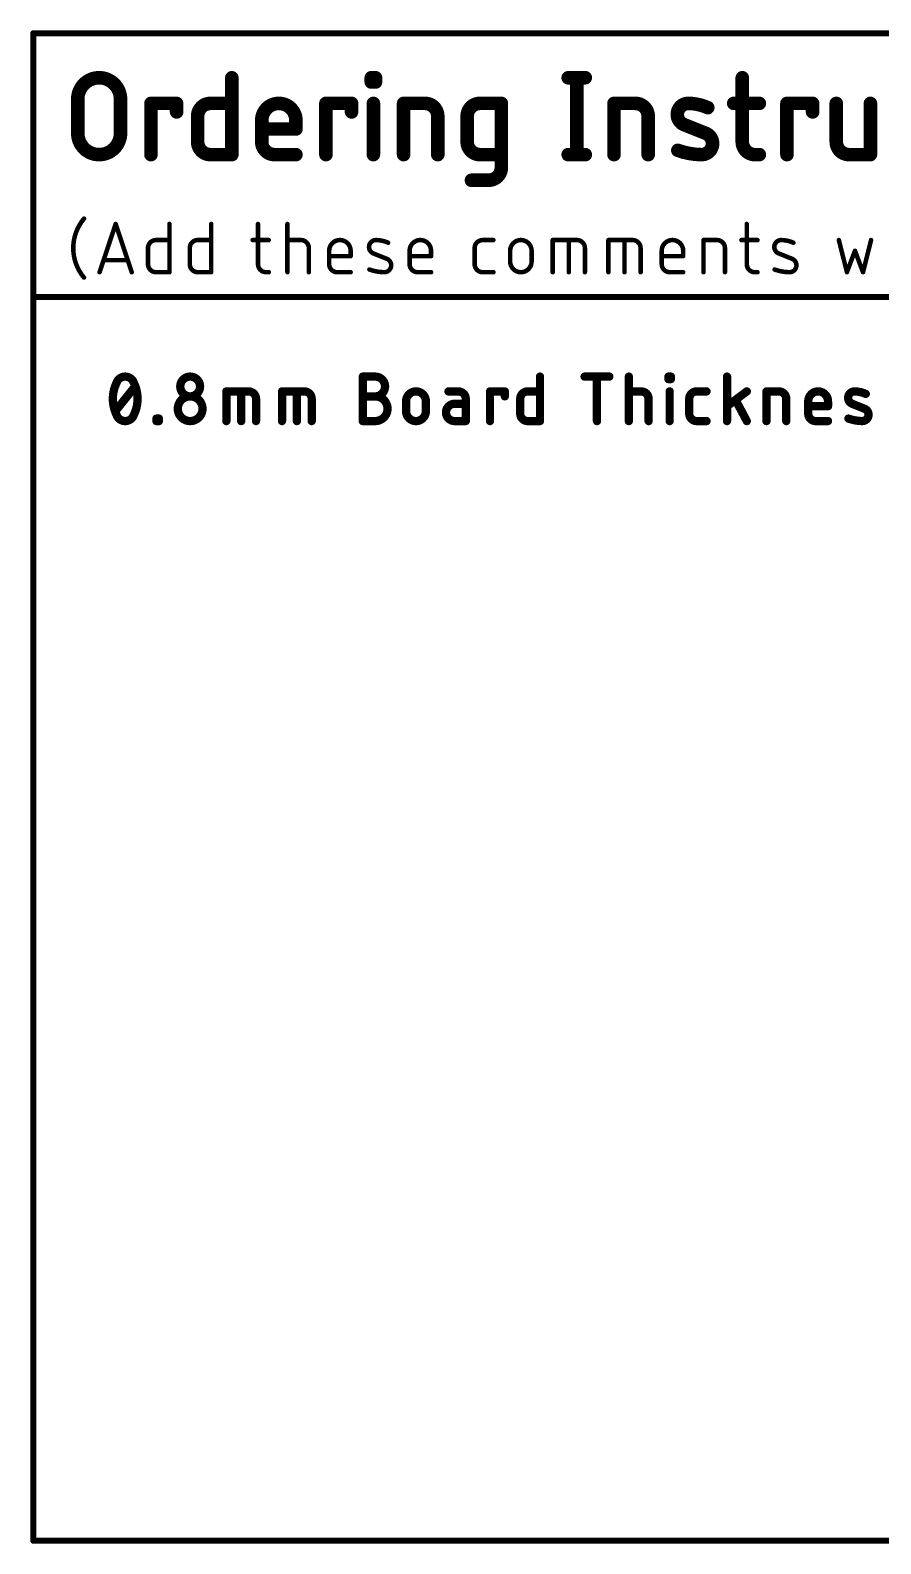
# Model space of a CAD drawing. Extents: x -28 to 74, y -69 to 26.
# Drawn here: x -28 to 0.6, y -69.2 to -18.2 of the extents above; entities that cross this region are included whole.
import ezdxf

# ---------------------------------------------------------------- set-up
doc = ezdxf.new("R2010")
doc.units = 0
doc.layers.add('23', color=53, linetype='CONTINUOUS')
doc.layers.add('51', color=53, linetype='CONTINUOUS')

msp = doc.modelspace()

# ---------------------------------------------------------------- linework, layer by layer
at = {"layer": '23'}
msp.add_point((-27.94, -18.288), dxfattribs=at)
at = {"layer": '51'}
for points, const_width in [([(-27.94, -18.288), (73.66, -18.288)], 0.2032), ([(-27.94, -27.178), (-27.94, -18.288)], 0.2032), ([(-21.252, -19.7866), (-21.252, -22.3774)], 0.4572), ([(-16.555, -19.9305), (-16.555, -19.7866)], 0.4572), ([(-16.555, -19.7866), (-16.4111, -19.7866)], 0.4572), ([(-16.4111, -19.9305), (-16.555, -19.9305)], 0.4572), ([(-16.4111, -19.7866), (-16.4111, -19.9305)], 0.4572), ([(-9.9215, -19.7866), (-9.3458, -19.7866)], 0.4572), ([(-9.6336, -19.7866), (-9.6336, -22.3774)], 0.4572), ([(-4.0577, -19.7866), (-4.0577, -21.9456)], 0.4572), ([(-26.4414, -21.6577), (-26.4414, -20.5063)], 0.4572), ([(-25.0021, -20.5063), (-25.0021, -21.6577)], 0.4572), ([(-23.9764, -22.3774), (-23.9764, -20.6502)], 0.4572), ([(-23.9764, -20.6502), (-23.1128, -20.6502)], 0.4572), ([(-23.1128, -20.6502), (-23.1128, -20.9381)], 0.4572), ([(-22.4035, -21.9456), (-22.4035, -21.082)], 0.4572), ([(-21.9717, -20.6502), (-21.252, -20.6502)], 0.4572), ([(-18.0828, -22.3774), (-18.0828, -20.6502)], 0.4572), ([(-18.0828, -20.6502), (-17.2192, -20.6502)], 0.4572), ([(-17.2192, -20.6502), (-17.2192, -20.9381)], 0.4572), ([(-16.483, -22.3774), (-16.483, -20.6502)], 0.4572), ([(-15.4659, -22.3774), (-15.4659, -20.6502)], 0.4572), ([(-15.4659, -20.6502), (-14.7462, -20.6502)], 0.4572), ([(-14.3144, -21.082), (-14.3144, -22.3774)], 0.4572), ([(-13.324, -21.9456), (-13.324, -21.082)], 0.4572), ([(-12.8922, -20.6502), (-12.1726, -20.6502)], 0.4572), ([(-12.1726, -20.6502), (-12.1726, -22.8092)], 0.4572), ([(-8.3776, -22.3774), (-8.3776, -20.6502)], 0.4572), ([(-8.3776, -20.6502), (-7.6579, -20.6502)], 0.4572), ([(-7.2261, -21.082), (-7.2261, -22.3774)], 0.4572), ([(-4.3456, -20.6502), (-3.482, -20.6502)], 0.4572), ([(-2.5522, -22.3774), (-2.5522, -20.6502)], 0.4572), ([(-2.5522, -20.6502), (-1.6886, -20.6502)], 0.4572), ([(-1.6886, -20.6502), (-1.6886, -20.9381)], 0.4572), ([(-0.891, -20.6502), (-0.891, -21.9456)], 0.4572), ([(0.2605, -22.3774), (0.2605, -20.6502)], 0.4572), ([(-20.2445, -21.9456), (-20.2445, -21.2259)], 0.4572), ([(-19.0931, -21.5138), (-20.2445, -21.5138)], 0.4572), ([(-19.0931, -21.2259), (-19.0931, -21.5138)], 0.4572), ([(-5.2916, -21.6577), (-6.0113, -21.3699)], 0.4572), ([(-21.252, -22.3774), (-21.9717, -22.3774)], 0.4572), ([(-19.0931, -22.3774), (-19.8127, -22.3774)], 0.4572), ([(-12.1726, -22.3774), (-12.8922, -22.3774)], 0.4572), ([(-9.9215, -22.3774), (-9.3458, -22.3774)], 0.4572), ([(-3.6259, -22.3774), (-3.482, -22.3774)], 0.4572), ([(-0.4592, -22.3774), (0.2605, -22.3774)], 0.4572), ([(-12.6044, -23.241), (-13.1801, -23.241)], 0.4572), ([(-25.7082, -26.3398), (-25.1663, -24.7142)], 0.1524), ([(-25.1663, -24.7142), (-24.6245, -26.3398)], 0.1524), ([(-23.3535, -24.7142), (-23.3535, -26.3398)], 0.1524), ([(-21.9467, -24.7142), (-21.9467, -26.3398)], 0.1524), ([(-20.3705, -24.7142), (-20.3705, -26.0689)], 0.1524), ([(-19.3793, -26.3398), (-19.3793, -24.7142)], 0.1524), ([(-3.9056, -24.7142), (-3.9056, -26.0689)], 0.1524), ([(-24.076, -26.0689), (-24.076, -25.527)], 0.1524), ([(-23.8051, -25.2561), (-23.3535, -25.2561)], 0.1524), ([(-22.6692, -26.0689), (-22.6692, -25.527)], 0.1524), ([(-22.3983, -25.2561), (-21.9467, -25.2561)], 0.1524), ([(-20.5511, -25.2561), (-20.0093, -25.2561)], 0.1524), ([(-19.3793, -25.2561), (-18.9278, -25.2561)], 0.1524), ([(-18.6568, -25.527), (-18.6568, -26.3398)], 0.1524), ([(-13.073, -26.0689), (-13.073, -25.527)], 0.1524), ([(-12.802, -25.2561), (-12.4408, -25.2561)], 0.1524), ([(-10.4417, -26.3398), (-10.4417, -25.2561)], 0.1524), ([(-10.4417, -25.2561), (-9.6289, -25.2561)], 0.1524), ([(-9.8999, -26.3398), (-9.8999, -25.2561)], 0.1524), ([(-9.358, -25.527), (-9.358, -26.3398)], 0.1524), ([(-8.566, -26.3398), (-8.566, -25.2561)], 0.1524), ([(-8.566, -25.2561), (-7.7532, -25.2561)], 0.1524), ([(-8.0241, -26.3398), (-8.0241, -25.2561)], 0.1524), ([(-7.4822, -25.527), (-7.4822, -26.3398)], 0.1524), ([(-5.3633, -26.3398), (-5.3633, -25.2561)], 0.1524), ([(-5.3633, -25.2561), (-4.9118, -25.2561)], 0.1524), ([(-4.6408, -25.527), (-4.6408, -26.3398)], 0.1524), ([(-4.0862, -25.2561), (-3.5444, -25.2561)], 0.1524), ([(-0.8025, -25.2561), (-0.5315, -26.3398)], 0.1524), ([(0.0103, -26.3398), (0.2813, -25.2561)], 0.1524), ([(-24.7599, -25.9334), (-25.5727, -25.9334)], 0.1524), ([(-17.9725, -26.0689), (-17.9725, -25.6173)], 0.1524), ([(-17.25, -25.7979), (-17.9725, -25.7979)], 0.1524), ([(-17.25, -25.6173), (-17.25, -25.7979)], 0.1524), ([(-16.0308, -25.8882), (-16.4823, -25.7076)], 0.1524), ([(-15.2631, -26.0689), (-15.2631, -25.6173)], 0.1524), ([(-14.5406, -25.7979), (-15.2631, -25.7979)], 0.1524), ([(-14.5406, -25.6173), (-14.5406, -25.7979)], 0.1524), ([(-11.8763, -25.9786), (-11.8763, -25.6173)], 0.1524), ([(-11.1538, -25.6173), (-11.1538, -25.9786)], 0.1524), ([(-6.7701, -26.0689), (-6.7701, -25.6173)], 0.1524), ([(-6.0476, -25.7979), (-6.7701, -25.7979)], 0.1524), ([(-6.0476, -25.6173), (-6.0476, -25.7979)], 0.1524), ([(-2.3795, -25.8882), (-2.8311, -25.7076)], 0.1524), ([(-0.5315, -26.3398), (-0.2606, -25.6173)], 0.1524), ([(-0.2606, -25.6173), (0.0103, -26.3398)], 0.1524), ([(-23.3535, -26.3398), (-23.8051, -26.3398)], 0.1524), ([(-21.9467, -26.3398), (-22.3983, -26.3398)], 0.1524), ([(-20.0996, -26.3398), (-20.0093, -26.3398)], 0.1524), ([(-17.25, -26.3398), (-17.7016, -26.3398)], 0.1524), ([(-14.5406, -26.3398), (-14.9922, -26.3398)], 0.1524), ([(-12.4408, -26.3398), (-12.802, -26.3398)], 0.1524), ([(-6.0476, -26.3398), (-6.4992, -26.3398)], 0.1524), ([(-3.6347, -26.3398), (-3.5444, -26.3398)], 0.1524), ([(-27.94, -69.088), (-27.94, -27.178)], 0.2032), ([(-27.94, -27.178), (73.66, -27.178)], 0.2032), ([(-25.177, -31.0233), (-24.511, -30.1907)], 0.2794), ([(-16.8397, -31.3563), (-16.8397, -29.8577)], 0.2794), ([(-16.8397, -29.8577), (-16.4235, -29.8577)], 0.2794), ([(-10.8708, -29.8577), (-10.8708, -31.3563)], 0.2794), ([(-9.3686, -29.8577), (-8.536, -29.8577)], 0.2794), ([(-8.9523, -31.3563), (-8.9523, -29.8577)], 0.2794), ([(-7.8785, -31.3563), (-7.8785, -29.8577)], 0.2794), ([(-6.545, -29.941), (-6.545, -29.8577)], 0.2794), ([(-6.545, -29.8577), (-6.4618, -29.8577)], 0.2794), ([(-6.4618, -29.941), (-6.545, -29.941)], 0.2794), ([(-6.4618, -29.8577), (-6.4618, -29.941)], 0.2794), ([(-4.5705, -31.3563), (-4.5705, -29.8577)], 0.2794), ([(-21.4358, -31.3563), (-21.4358, -30.3572)], 0.2794), ([(-21.4358, -30.3572), (-20.6865, -30.3572)], 0.2794), ([(-20.9362, -31.3563), (-20.9362, -30.3572)], 0.2794), ([(-20.4367, -30.607), (-20.4367, -31.3563)], 0.2794), ([(-19.56, -31.3563), (-19.56, -30.3572)], 0.2794), ([(-19.56, -30.3572), (-18.8107, -30.3572)], 0.2794), ([(-19.0605, -31.3563), (-19.0605, -30.3572)], 0.2794), ([(-18.5609, -30.607), (-18.5609, -31.3563)], 0.2794), ([(-16.8397, -30.5237), (-16.4235, -30.5237)], 0.2794), ([(-15.3815, -31.0233), (-15.3815, -30.6903)], 0.2794), ([(-14.7154, -30.6903), (-14.7154, -31.0233)], 0.2794), ([(-13.6215, -30.3572), (-13.9546, -30.3572)], 0.2794), ([(-13.3718, -31.3563), (-13.3718, -30.607)], 0.2794), ([(-12.5551, -31.3563), (-12.5551, -30.3572)], 0.2794), ([(-12.5551, -30.3572), (-12.0555, -30.3572)], 0.2794), ([(-12.0555, -30.3572), (-12.0555, -30.5237)], 0.2794), ([(-11.5368, -31.1065), (-11.5368, -30.607)], 0.2794), ([(-11.2871, -30.3572), (-10.8708, -30.3572)], 0.2794), ([(-7.8785, -30.3572), (-7.4622, -30.3572)], 0.2794), ([(-7.2125, -30.607), (-7.2125, -31.3563)], 0.2794), ([(-6.5034, -31.3563), (-6.5034, -30.3572)], 0.2794), ([(-5.8438, -31.1065), (-5.8438, -30.607)], 0.2794), ([(-5.594, -30.3572), (-5.261, -30.3572)], 0.2794), ([(-3.9044, -30.3572), (-4.5705, -30.8568)], 0.2794), ([(-3.9044, -31.3563), (-4.2791, -30.6486)], 0.2794), ([(-3.2412, -31.3563), (-3.2412, -30.3572)], 0.2794), ([(-3.2412, -30.3572), (-2.825, -30.3572)], 0.2794), ([(-2.5752, -30.607), (-2.5752, -31.3563)], 0.2794), ([(-1.8344, -31.1065), (-1.8344, -30.6903)], 0.2794), ([(-1.1684, -30.6903), (-1.1684, -30.8568)], 0.2794), ([(-13.3718, -30.7735), (-13.7464, -30.7735)], 0.2794), ([(-1.1684, -30.8568), (-1.8344, -30.8568)], 0.2794), ([(0.0614, -30.94), (-0.3548, -30.7735)], 0.2794), ([(-23.7915, -31.3563), (-23.7915, -31.273)], 0.2794), ([(-23.7915, -31.273), (-23.7082, -31.273)], 0.2794), ([(-23.7082, -31.3563), (-23.7915, -31.3563)], 0.2794), ([(-23.7082, -31.273), (-23.7082, -31.3563)], 0.2794), ([(-16.4235, -31.3563), (-16.8397, -31.3563)], 0.2794), ([(-13.7464, -31.3563), (-13.3718, -31.3563)], 0.2794), ([(-10.8708, -31.3563), (-11.2871, -31.3563)], 0.2794), ([(-5.261, -31.3563), (-5.594, -31.3563)], 0.2794), ([(-1.1684, -31.3563), (-1.5847, -31.3563)], 0.2794), ([(73.66, -69.088), (-27.94, -69.088)], 0.2032)]:
    msp.add_lwpolyline(points, dxfattribs=dict(at, const_width=const_width))
for points, const_width in [([(-27.94, -18.2372, 1), (-27.94, -18.3388)], 0.1016), ([(-27.8892, -18.288, 1), (-27.9908, -18.288)], 0.1016), ([(-25.0021, -20.5063, 1), (-26.4414, -20.5063)], 0.4572), ([(-21.1377, -19.7866, 1), (-21.3663, -19.7866)], 0.2286), ([(-16.4407, -19.7866, 1), (-16.6693, -19.7866)], 0.2286), ([(-16.555, -19.6723, 1), (-16.555, -19.9009)], 0.2286), ([(-16.555, -19.8162, 1), (-16.555, -20.0448)], 0.2286), ([(-16.6693, -19.9305, 1), (-16.4407, -19.9305)], 0.2286), ([(-16.2968, -19.7866, 1), (-16.5254, -19.7866)], 0.2286), ([(-16.5254, -19.9305, 1), (-16.2968, -19.9305)], 0.2286), ([(-16.4111, -19.9009, 1), (-16.4111, -19.6723)], 0.2286), ([(-16.4111, -20.0448, 1), (-16.4111, -19.8162)], 0.2286), ([(-9.9215, -19.6723, 1), (-9.9215, -19.9009)], 0.2286), ([(-9.5193, -19.7866, 1), (-9.7479, -19.7866)], 0.2286), ([(-9.3458, -19.9009, 1), (-9.3458, -19.6723)], 0.2286), ([(-3.9434, -19.7866, 1), (-4.172, -19.7866)], 0.2286), ([(-26.3271, -20.5063, 1), (-26.5557, -20.5063)], 0.2286), ([(-26.5557, -20.5063, 1), (-26.3271, -20.5063)], 0.2286), ([(-24.8878, -20.5063, 1), (-25.1164, -20.5063)], 0.2286), ([(-25.1164, -20.5063, 1), (-24.8878, -20.5063)], 0.2286), ([(-23.8621, -20.6502, 1), (-24.0907, -20.6502)], 0.2286), ([(-23.9764, -20.5359, 1), (-23.9764, -20.7645)], 0.2286), ([(-22.9985, -20.6502, 1), (-23.2271, -20.6502)], 0.2286), ([(-23.2271, -20.9381, 1), (-22.9985, -20.9381)], 0.2286), ([(-23.1128, -20.7645, 1), (-23.1128, -20.5359)], 0.2286), ([(-21.9717, -20.6502, 0.4142), (-22.4035, -21.082)], 0.4572), ([(-22.2892, -21.082, 1), (-22.5178, -21.082)], 0.2286), ([(-21.9717, -20.5359, 1), (-21.9717, -20.7645)], 0.2286), ([(-21.9717, -20.7645, 1), (-21.9717, -20.5359)], 0.2286), ([(-21.252, -20.7645, 1), (-21.252, -20.5359)], 0.2286), ([(-19.093, -21.2259, 1), (-20.2445, -21.2259)], 0.4572), ([(-17.9685, -20.6502, 1), (-18.1971, -20.6502)], 0.2286), ([(-18.0828, -20.5359, 1), (-18.0828, -20.7645)], 0.2286), ([(-17.1049, -20.6502, 1), (-17.3335, -20.6502)], 0.2286), ([(-17.3335, -20.9381, 1), (-17.1049, -20.9381)], 0.2286), ([(-17.2192, -20.7645, 1), (-17.2192, -20.5359)], 0.2286), ([(-16.3687, -20.6502, 1), (-16.5973, -20.6502)], 0.2286), ([(-15.3516, -20.6502, 1), (-15.5802, -20.6502)], 0.2286), ([(-15.4659, -20.5359, 1), (-15.4659, -20.7645)], 0.2286), ([(-14.3144, -21.082, 0.4142), (-14.7462, -20.6502)], 0.4572), ([(-14.7462, -20.5359, 1), (-14.7462, -20.7645)], 0.2286), ([(-14.7462, -20.7645, 1), (-14.7462, -20.5359)], 0.2286), ([(-14.2001, -21.082, 1), (-14.4287, -21.082)], 0.2286), ([(-12.8922, -20.6502, 0.4142), (-13.324, -21.082)], 0.4572), ([(-13.2097, -21.082, 1), (-13.4383, -21.082)], 0.2286), ([(-12.8922, -20.5359, 1), (-12.8922, -20.7645)], 0.2286), ([(-12.8922, -20.7645, 1), (-12.8922, -20.5359)], 0.2286), ([(-12.0583, -20.6502, 1), (-12.2869, -20.6502)], 0.2286), ([(-12.1726, -20.7645, 1), (-12.1726, -20.5359)], 0.2286), ([(-8.2633, -20.6502, 1), (-8.4919, -20.6502)], 0.2286), ([(-8.3776, -20.5359, 1), (-8.3776, -20.7645)], 0.2286), ([(-7.2261, -21.082, 0.4142), (-7.6579, -20.6502)], 0.4572), ([(-7.6579, -20.5359, 1), (-7.6579, -20.7645)], 0.2286), ([(-7.6579, -20.7645, 1), (-7.6579, -20.5359)], 0.2286), ([(-7.1118, -21.082, 1), (-7.3404, -21.082)], 0.2286), ([(-5.8673, -20.6502, 0.8318), (-6.0113, -21.3699)], 0.4572), ([(-5.8657, -20.5359, 1), (-5.869, -20.7645)], 0.2286), ([(-5.2196, -20.7941, 0.1025), (-5.8673, -20.6502)], 0.4572), ([(-5.869, -20.7645, 1), (-5.8657, -20.5359)], 0.2286), ([(-5.2666, -20.8984, 1), (-5.1727, -20.6899)], 0.2286), ([(-4.3456, -20.5359, 1), (-4.3456, -20.7645)], 0.2286), ([(-3.482, -20.7645, 1), (-3.482, -20.5359)], 0.2286), ([(-2.4379, -20.6502, 1), (-2.6665, -20.6502)], 0.2286), ([(-2.5522, -20.5359, 1), (-2.5522, -20.7645)], 0.2286), ([(-1.5743, -20.6502, 1), (-1.8029, -20.6502)], 0.2286), ([(-1.8029, -20.9381, 1), (-1.5743, -20.9381)], 0.2286), ([(-1.6886, -20.7645, 1), (-1.6886, -20.5359)], 0.2286), ([(-0.7767, -20.6502, 1), (-1.0053, -20.6502)], 0.2286), ([(0.3748, -20.6502, 1), (0.1462, -20.6502)], 0.2286), ([(-22.5178, -21.082, 1), (-22.2892, -21.082)], 0.2286), ([(-20.1302, -21.2259, 1), (-20.3588, -21.2259)], 0.2286), ([(-20.3588, -21.2259, 1), (-20.1302, -21.2259)], 0.2286), ([(-20.2445, -21.3995, 1), (-20.2445, -21.6281)], 0.2286), ([(-18.9788, -21.2259, 1), (-19.2074, -21.2259)], 0.2286), ([(-19.2074, -21.5138, 1), (-18.9788, -21.5138)], 0.2286), ([(-19.2073, -21.2259, 1), (-18.9787, -21.2259)], 0.2286), ([(-19.0931, -21.6281, 1), (-19.0931, -21.3995)], 0.2286), ([(-14.4287, -21.082, 1), (-14.2001, -21.082)], 0.2286), ([(-13.4383, -21.082, 1), (-13.2097, -21.082)], 0.2286), ([(-7.3404, -21.082, 1), (-7.1118, -21.082)], 0.2286), ([(-5.9688, -21.2637, 1), (-6.0537, -21.476)], 0.2286), ([(-6.0537, -21.476, 1), (-5.9688, -21.2637)], 0.2286), ([(-26.4414, -21.6577, 1), (-25.0021, -21.6577)], 0.4572), ([(-26.3271, -21.6577, 1), (-26.5557, -21.6577)], 0.2286), ([(-26.5557, -21.6577, 1), (-26.3271, -21.6577)], 0.2286), ([(-24.8878, -21.6577, 1), (-25.1164, -21.6577)], 0.2286), ([(-25.1164, -21.6577, 1), (-24.8878, -21.6577)], 0.2286), ([(-22.4035, -21.9456, 0.4142), (-21.9717, -22.3774)], 0.4572), ([(-22.2892, -21.9456, 1), (-22.5178, -21.9456)], 0.2286), ([(-22.5178, -21.9456, 1), (-22.2892, -21.9456)], 0.2286), ([(-20.2445, -21.9456, 0.4142), (-19.8127, -22.3774)], 0.4572), ([(-20.1302, -21.9456, 1), (-20.3588, -21.9456)], 0.2286), ([(-20.3588, -21.9456, 1), (-20.1302, -21.9456)], 0.2286), ([(-13.324, -21.9456, 0.4142), (-12.8922, -22.3774)], 0.4572), ([(-13.2097, -21.9456, 1), (-13.4383, -21.9456)], 0.2286), ([(-13.4383, -21.9456, 1), (-13.2097, -21.9456)], 0.2286), ([(-5.4355, -22.3774, 0.8318), (-5.2916, -21.6577)], 0.4572), ([(-5.2492, -21.5516, 1), (-5.334, -21.7639)], 0.2286), ([(-5.334, -21.7639, 1), (-5.2492, -21.5516)], 0.2286), ([(-4.0577, -21.9456, 0.4142), (-3.6259, -22.3774)], 0.4572), ([(-3.9434, -21.9456, 1), (-4.172, -21.9456)], 0.2286), ([(-4.172, -21.9456, 1), (-3.9434, -21.9456)], 0.2286), ([(-0.891, -21.9456, 0.4142), (-0.4592, -22.3774)], 0.4572), ([(-0.7767, -21.9456, 1), (-1.0053, -21.9456)], 0.2286), ([(-1.0053, -21.9456, 1), (-0.7767, -21.9456)], 0.2286), ([(-24.0907, -22.3774, 1), (-23.8621, -22.3774)], 0.2286), ([(-21.9717, -22.2631, 1), (-21.9717, -22.4917)], 0.2286), ([(-21.9717, -22.4917, 1), (-21.9717, -22.2631)], 0.2286), ([(-21.3663, -22.3774, 1), (-21.1377, -22.3774)], 0.2286), ([(-21.252, -22.4917, 1), (-21.252, -22.2631)], 0.2286), ([(-19.8127, -22.2631, 1), (-19.8127, -22.4917)], 0.2286), ([(-19.8127, -22.4917, 1), (-19.8127, -22.2631)], 0.2286), ([(-19.0931, -22.4917, 1), (-19.0931, -22.2631)], 0.2286), ([(-18.1971, -22.3774, 1), (-17.9685, -22.3774)], 0.2286), ([(-16.5973, -22.3774, 1), (-16.3687, -22.3774)], 0.2286), ([(-15.5802, -22.3774, 1), (-15.3516, -22.3774)], 0.2286), ([(-14.4287, -22.3774, 1), (-14.2001, -22.3774)], 0.2286), ([(-12.8922, -22.2631, 1), (-12.8922, -22.4917)], 0.2286), ([(-12.8922, -22.4917, 1), (-12.8922, -22.2631)], 0.2286), ([(-12.1726, -22.4917, 1), (-12.1726, -22.2631)], 0.2286), ([(-9.9215, -22.2631, 1), (-9.9215, -22.4917)], 0.2286), ([(-9.7479, -22.3774, 1), (-9.5193, -22.3774)], 0.2286), ([(-9.3458, -22.4917, 1), (-9.3458, -22.2631)], 0.2286), ([(-8.4919, -22.3774, 1), (-8.2633, -22.3774)], 0.2286), ([(-7.3404, -22.3774, 1), (-7.1118, -22.3774)], 0.2286), ([(-6.1885, -22.1259, 1), (-6.2659, -22.341)], 0.2286), ([(-6.2272, -22.2335, 0.083), (-5.4355, -22.3774)], 0.4572), ([(-5.4339, -22.2631, 1), (-5.4372, -22.4917)], 0.2286), ([(-5.4372, -22.4917, 1), (-5.4339, -22.2631)], 0.2286), ([(-3.6259, -22.2631, 1), (-3.6259, -22.4917)], 0.2286), ([(-3.6259, -22.4917, 1), (-3.6259, -22.2631)], 0.2286), ([(-3.482, -22.4917, 1), (-3.482, -22.2631)], 0.2286), ([(-2.6665, -22.3774, 1), (-2.4379, -22.3774)], 0.2286), ([(-0.4592, -22.2631, 1), (-0.4592, -22.4917)], 0.2286), ([(-0.4592, -22.4917, 1), (-0.4592, -22.2631)], 0.2286), ([(0.1462, -22.3774, 1), (0.3748, -22.3774)], 0.2286), ([(0.2605, -22.4917, 1), (0.2605, -22.2631)], 0.2286), ([(-12.6044, -23.241, 0.4142), (-12.1726, -22.8092)], 0.4572), ([(-12.0583, -22.8092, 1), (-12.2869, -22.8092)], 0.2286), ([(-12.2869, -22.8092, 1), (-12.0583, -22.8092)], 0.2286), ([(-13.1801, -23.1267, 1), (-13.1801, -23.3553)], 0.2286), ([(-12.6044, -23.1267, 1), (-12.6044, -23.3553)], 0.2286), ([(-12.6044, -23.3553, 1), (-12.6044, -23.1267)], 0.2286), ([(-26.2326, -24.5336, 0.1762), (-26.5938, -25.527)], 0.1524), ([(-26.2034, -24.5581, 1), (-26.2618, -24.5091)], 0.0762), ([(-25.1302, -24.7022, 1), (-25.2025, -24.7262)], 0.0762), ([(-25.1302, -24.7262, 1), (-25.2025, -24.7022)], 0.0762), ([(-23.3154, -24.7142, 1), (-23.3916, -24.7142)], 0.0762), ([(-21.9086, -24.7142, 1), (-21.9848, -24.7142)], 0.0762), ([(-20.3324, -24.7142, 1), (-20.4086, -24.7142)], 0.0762), ([(-19.3412, -24.7142, 1), (-19.4174, -24.7142)], 0.0762), ([(-3.8675, -24.7142, 1), (-3.9437, -24.7142)], 0.0762), ([(-26.5938, -25.527, 0.1762), (-26.2326, -26.5204)], 0.1524), ([(-26.5557, -25.527, 1), (-26.6319, -25.527)], 0.0762), ([(-26.6319, -25.527, 1), (-26.5557, -25.527)], 0.0762), ([(-23.8051, -25.2561, 0.4142), (-24.076, -25.527)], 0.1524), ([(-24.0379, -25.527, 1), (-24.1141, -25.527)], 0.0762), ([(-24.1141, -25.527, 1), (-24.0379, -25.527)], 0.0762), ([(-23.8051, -25.218, 1), (-23.8051, -25.2942)], 0.0762), ([(-23.8051, -25.2942, 1), (-23.8051, -25.218)], 0.0762), ([(-23.3535, -25.2942, 1), (-23.3535, -25.218)], 0.0762), ([(-22.3983, -25.2561, 0.4142), (-22.6692, -25.527)], 0.1524), ([(-22.6311, -25.527, 1), (-22.7073, -25.527)], 0.0762), ([(-22.7073, -25.527, 1), (-22.6311, -25.527)], 0.0762), ([(-22.3983, -25.218, 1), (-22.3983, -25.2942)], 0.0762), ([(-22.3983, -25.2942, 1), (-22.3983, -25.218)], 0.0762), ([(-21.9467, -25.2942, 1), (-21.9467, -25.218)], 0.0762), ([(-20.5511, -25.218, 1), (-20.5511, -25.2942)], 0.0762), ([(-20.0093, -25.2942, 1), (-20.0093, -25.218)], 0.0762), ([(-19.3793, -25.218, 1), (-19.3793, -25.2942)], 0.0762), ([(-18.6568, -25.527, 0.4142), (-18.9278, -25.2561)], 0.1524), ([(-18.9278, -25.218, 1), (-18.9278, -25.2942)], 0.0762), ([(-18.9278, -25.2942, 1), (-18.9278, -25.218)], 0.0762), ([(-18.6187, -25.527, 1), (-18.6949, -25.527)], 0.0762), ([(-18.6949, -25.527, 1), (-18.6187, -25.527)], 0.0762), ([(-17.25, -25.6173, 1), (-17.9725, -25.6173)], 0.1524), ([(-16.392, -25.2561, 0.8318), (-16.4823, -25.7076)], 0.1524), ([(-16.3915, -25.218, 1), (-16.3926, -25.2942)], 0.0762), ([(-15.9856, -25.3464, 0.1026), (-16.392, -25.2561)], 0.1524), ([(-16.3926, -25.2942, 1), (-16.3915, -25.218)], 0.0762), ([(-16.0013, -25.3811, 1), (-15.97, -25.3116)], 0.0762), ([(-14.5406, -25.6173, 1), (-15.2631, -25.6173)], 0.1524), ([(-12.802, -25.2561, 0.4142), (-13.073, -25.527)], 0.1524), ([(-13.0349, -25.527, 1), (-13.1111, -25.527)], 0.0762), ([(-13.1111, -25.527, 1), (-13.0349, -25.527)], 0.0762), ([(-12.802, -25.218, 1), (-12.802, -25.2942)], 0.0762), ([(-12.802, -25.2942, 1), (-12.802, -25.218)], 0.0762), ([(-12.4408, -25.2942, 1), (-12.4408, -25.218)], 0.0762), ([(-11.1538, -25.6173, 1), (-11.8763, -25.6173)], 0.1524), ([(-10.4036, -25.2561, 1), (-10.4798, -25.2561)], 0.0762), ([(-10.4417, -25.218, 1), (-10.4417, -25.2942)], 0.0762), ([(-9.8618, -25.2561, 1), (-9.938, -25.2561)], 0.0762), ([(-9.358, -25.527, 0.4142), (-9.6289, -25.2561)], 0.1524), ([(-9.6289, -25.218, 1), (-9.6289, -25.2942)], 0.0762), ([(-9.6289, -25.2942, 1), (-9.6289, -25.218)], 0.0762), ([(-9.3199, -25.527, 1), (-9.3961, -25.527)], 0.0762), ([(-9.3961, -25.527, 1), (-9.3199, -25.527)], 0.0762), ([(-8.5279, -25.2561, 1), (-8.6041, -25.2561)], 0.0762), ([(-8.566, -25.218, 1), (-8.566, -25.2942)], 0.0762), ([(-7.986, -25.2561, 1), (-8.0622, -25.2561)], 0.0762), ([(-7.4822, -25.527, 0.4142), (-7.7532, -25.2561)], 0.1524), ([(-7.7532, -25.218, 1), (-7.7532, -25.2942)], 0.0762), ([(-7.7532, -25.2942, 1), (-7.7532, -25.218)], 0.0762), ([(-7.4441, -25.527, 1), (-7.5203, -25.527)], 0.0762), ([(-7.5203, -25.527, 1), (-7.4441, -25.527)], 0.0762), ([(-6.0476, -25.6173, 1), (-6.7701, -25.6173)], 0.1524), ([(-5.3252, -25.2561, 1), (-5.4014, -25.2561)], 0.0762), ([(-5.3633, -25.218, 1), (-5.3633, -25.2942)], 0.0762), ([(-4.6408, -25.527, 0.4142), (-4.9118, -25.2561)], 0.1524), ([(-4.9118, -25.218, 1), (-4.9118, -25.2942)], 0.0762), ([(-4.9118, -25.2942, 1), (-4.9118, -25.218)], 0.0762), ([(-4.6027, -25.527, 1), (-4.6789, -25.527)], 0.0762), ([(-4.6789, -25.527, 1), (-4.6027, -25.527)], 0.0762), ([(-4.0862, -25.218, 1), (-4.0862, -25.2942)], 0.0762), ([(-3.5444, -25.2942, 1), (-3.5444, -25.218)], 0.0762), ([(-2.7408, -25.2561, 0.8318), (-2.8311, -25.7076)], 0.1524), ([(-2.3344, -25.3464, 0.1026), (-2.7408, -25.2561)], 0.1524), ([(-2.7402, -25.218, 1), (-2.7413, -25.2942)], 0.0762), ([(-2.7413, -25.2942, 1), (-2.7402, -25.218)], 0.0762), ([(-2.35, -25.3811, 1), (-2.3187, -25.3116)], 0.0762), ([(-0.7655, -25.2468, 1), (-0.8394, -25.2653)], 0.0762), ([(0.3182, -25.2653, 1), (0.2443, -25.2468)], 0.0762), ([(-25.5727, -25.8953, 1), (-25.5727, -25.9715)], 0.0762), ([(-24.7599, -25.9715, 1), (-24.7599, -25.8953)], 0.0762), ([(-24.076, -26.0689, 0.4142), (-23.8051, -26.3398)], 0.1524), ([(-24.0379, -26.0689, 1), (-24.1141, -26.0689)], 0.0762), ([(-22.6692, -26.0689, 0.4142), (-22.3983, -26.3398)], 0.1524), ([(-22.6311, -26.0689, 1), (-22.7073, -26.0689)], 0.0762), ([(-20.3705, -26.0689, 0.4142), (-20.0996, -26.3398)], 0.1524), ([(-20.3324, -26.0689, 1), (-20.4086, -26.0689)], 0.0762), ([(-17.9344, -25.6173, 1), (-18.0106, -25.6173)], 0.0762), ([(-18.0106, -25.6173, 1), (-17.9344, -25.6173)], 0.0762), ([(-17.9725, -25.7598, 1), (-17.9725, -25.836)], 0.0762), ([(-17.9725, -26.0689, 0.4142), (-17.7016, -26.3398)], 0.1524), ([(-17.9344, -26.0689, 1), (-18.0106, -26.0689)], 0.0762), ([(-17.2119, -25.6173, 1), (-17.2881, -25.6173)], 0.0762), ([(-17.2881, -25.6173, 1), (-17.2119, -25.6173)], 0.0762), ([(-17.2881, -25.7979, 1), (-17.2119, -25.7979)], 0.0762), ([(-17.25, -25.836, 1), (-17.25, -25.7598)], 0.0762), ([(-16.4682, -25.6723, 1), (-16.4965, -25.743)], 0.0762), ([(-16.4965, -25.743, 1), (-16.4682, -25.6722)], 0.0762), ([(-16.1211, -26.3398, 0.8318), (-16.0308, -25.8882)], 0.1524), ([(-16.0166, -25.8529, 1), (-16.0449, -25.9236)], 0.0762), ([(-16.0449, -25.9236, 1), (-16.0166, -25.8529)], 0.0762), ([(-15.225, -25.6173, 1), (-15.3012, -25.6173)], 0.0762), ([(-15.3012, -25.6173, 1), (-15.225, -25.6173)], 0.0762), ([(-15.2631, -25.7598, 1), (-15.2631, -25.836)], 0.0762), ([(-15.2631, -26.0689, 0.4142), (-14.9922, -26.3398)], 0.1524), ([(-15.225, -26.0689, 1), (-15.3012, -26.0689)], 0.0762), ([(-14.5025, -25.6173, 1), (-14.5787, -25.6173)], 0.0762), ([(-14.5787, -25.6173, 1), (-14.5025, -25.6173)], 0.0762), ([(-14.5787, -25.7979, 1), (-14.5025, -25.7979)], 0.0762), ([(-14.5406, -25.836, 1), (-14.5406, -25.7598)], 0.0762), ([(-13.073, -26.0689, 0.4142), (-12.802, -26.3398)], 0.1524), ([(-13.0349, -26.0689, 1), (-13.1111, -26.0689)], 0.0762), ([(-11.8382, -25.6173, 1), (-11.9144, -25.6173)], 0.0762), ([(-11.9144, -25.6173, 1), (-11.8382, -25.6173)], 0.0762), ([(-11.8763, -25.9786, 1), (-11.1538, -25.9786)], 0.1524), ([(-11.8382, -25.9786, 1), (-11.9144, -25.9786)], 0.0762), ([(-11.9144, -25.9786, 1), (-11.8382, -25.9786)], 0.0762), ([(-11.1157, -25.6173, 1), (-11.1919, -25.6173)], 0.0762), ([(-11.1919, -25.6173, 1), (-11.1157, -25.6173)], 0.0762), ([(-11.1157, -25.9786, 1), (-11.1919, -25.9786)], 0.0762), ([(-11.1919, -25.9786, 1), (-11.1157, -25.9786)], 0.0762), ([(-6.732, -25.6173, 1), (-6.8082, -25.6173)], 0.0762), ([(-6.8082, -25.6173, 1), (-6.732, -25.6173)], 0.0762), ([(-6.7701, -25.7598, 1), (-6.7701, -25.836)], 0.0762), ([(-6.7701, -26.0689, 0.4142), (-6.4992, -26.3398)], 0.1524), ([(-6.732, -26.0689, 1), (-6.8082, -26.0689)], 0.0762), ([(-6.0095, -25.6173, 1), (-6.0857, -25.6173)], 0.0762), ([(-6.0857, -25.6173, 1), (-6.0095, -25.6173)], 0.0762), ([(-6.0857, -25.7979, 1), (-6.0095, -25.7979)], 0.0762), ([(-6.0476, -25.836, 1), (-6.0476, -25.7598)], 0.0762), ([(-3.9056, -26.0689, 0.4142), (-3.6347, -26.3398)], 0.1524), ([(-3.8675, -26.0689, 1), (-3.9437, -26.0689)], 0.0762), ([(-2.8169, -25.6723, 1), (-2.8452, -25.743)], 0.0762), ([(-2.8452, -25.743, 1), (-2.8169, -25.6722)], 0.0762), ([(-2.4698, -26.3398, 0.8318), (-2.3795, -25.8882)], 0.1524), ([(-2.3654, -25.8529, 1), (-2.3937, -25.9236)], 0.0762), ([(-2.3937, -25.9236, 1), (-2.3654, -25.8529)], 0.0762), ([(-0.2249, -25.6039, 1), (-0.2963, -25.6307)], 0.0762), ([(-0.2249, -25.6307, 1), (-0.2963, -25.6039)], 0.0762), ([(-26.2618, -26.5449, 1), (-26.2034, -26.4959)], 0.0762), ([(-25.7444, -26.3278, 1), (-25.6721, -26.3518)], 0.0762), ([(-24.6606, -26.3518, 1), (-24.5883, -26.3278)], 0.0762), ([(-24.1141, -26.0689, 1), (-24.0379, -26.0689)], 0.0762), ([(-23.8051, -26.3017, 1), (-23.8051, -26.3779)], 0.0762), ([(-23.8051, -26.3779, 1), (-23.8051, -26.3017)], 0.0762), ([(-23.3916, -26.3398, 1), (-23.3154, -26.3398)], 0.0762), ([(-23.3535, -26.3779, 1), (-23.3535, -26.3017)], 0.0762), ([(-22.7073, -26.0689, 1), (-22.6311, -26.0689)], 0.0762), ([(-22.3983, -26.3017, 1), (-22.3983, -26.3779)], 0.0762), ([(-22.3983, -26.3779, 1), (-22.3983, -26.3017)], 0.0762), ([(-21.9848, -26.3398, 1), (-21.9086, -26.3398)], 0.0762), ([(-21.9467, -26.3779, 1), (-21.9467, -26.3017)], 0.0762), ([(-20.4086, -26.0689, 1), (-20.3324, -26.0689)], 0.0762), ([(-20.0996, -26.3017, 1), (-20.0996, -26.3779)], 0.0762), ([(-20.0996, -26.3779, 1), (-20.0996, -26.3017)], 0.0762), ([(-20.0093, -26.3779, 1), (-20.0093, -26.3017)], 0.0762), ([(-19.4174, -26.3398, 1), (-19.3412, -26.3398)], 0.0762), ([(-18.6949, -26.3398, 1), (-18.6187, -26.3398)], 0.0762), ([(-18.0106, -26.0689, 1), (-17.9344, -26.0689)], 0.0762), ([(-17.7016, -26.3017, 1), (-17.7016, -26.3779)], 0.0762), ([(-17.7016, -26.3779, 1), (-17.7016, -26.3017)], 0.0762), ([(-17.25, -26.3779, 1), (-17.25, -26.3017)], 0.0762), ([(-16.6049, -26.2136, 1), (-16.6307, -26.2853)], 0.0762), ([(-16.6178, -26.2495, 0.083), (-16.1211, -26.3398)], 0.1524), ([(-16.1205, -26.3017, 1), (-16.1216, -26.3779)], 0.0762), ([(-16.1216, -26.3779, 1), (-16.1205, -26.3017)], 0.0762), ([(-15.3012, -26.0689, 1), (-15.225, -26.0689)], 0.0762), ([(-14.9922, -26.3017, 1), (-14.9922, -26.3779)], 0.0762), ([(-14.9922, -26.3779, 1), (-14.9922, -26.3017)], 0.0762), ([(-14.5406, -26.3779, 1), (-14.5406, -26.3017)], 0.0762), ([(-13.1111, -26.0689, 1), (-13.0349, -26.0689)], 0.0762), ([(-12.802, -26.3017, 1), (-12.802, -26.3779)], 0.0762), ([(-12.802, -26.3779, 1), (-12.802, -26.3017)], 0.0762), ([(-12.4408, -26.3779, 1), (-12.4408, -26.3017)], 0.0762), ([(-10.4798, -26.3398, 1), (-10.4036, -26.3398)], 0.0762), ([(-9.938, -26.3398, 1), (-9.8618, -26.3398)], 0.0762), ([(-9.3961, -26.3398, 1), (-9.3199, -26.3398)], 0.0762), ([(-8.6041, -26.3398, 1), (-8.5279, -26.3398)], 0.0762), ([(-8.0622, -26.3398, 1), (-7.986, -26.3398)], 0.0762), ([(-7.5203, -26.3398, 1), (-7.4441, -26.3398)], 0.0762), ([(-6.8082, -26.0689, 1), (-6.732, -26.0689)], 0.0762), ([(-6.4992, -26.3017, 1), (-6.4992, -26.3779)], 0.0762), ([(-6.4992, -26.3779, 1), (-6.4992, -26.3017)], 0.0762), ([(-6.0476, -26.3779, 1), (-6.0476, -26.3017)], 0.0762), ([(-5.4014, -26.3398, 1), (-5.3252, -26.3398)], 0.0762), ([(-4.6789, -26.3398, 1), (-4.6027, -26.3398)], 0.0762), ([(-3.9437, -26.0689, 1), (-3.8675, -26.0689)], 0.0762), ([(-3.6347, -26.3017, 1), (-3.6347, -26.3779)], 0.0762), ([(-3.6347, -26.3779, 1), (-3.6347, -26.3017)], 0.0762), ([(-3.5444, -26.3779, 1), (-3.5444, -26.3017)], 0.0762), ([(-2.9536, -26.2136, 1), (-2.9794, -26.2853)], 0.0762), ([(-2.9665, -26.2495, 0.083), (-2.4698, -26.3398)], 0.1524), ([(-2.4693, -26.3017, 1), (-2.4704, -26.3779)], 0.0762), ([(-2.4704, -26.3779, 1), (-2.4693, -26.3017)], 0.0762), ([(-0.5672, -26.3264, 1), (-0.4959, -26.3532)], 0.0762), ([(-0.5685, -26.349, 1), (-0.4946, -26.3306)], 0.0762), ([(-0.0266, -26.3306, 1), (0.0473, -26.349)], 0.0762), ([(-0.0253, -26.3532, 1), (0.046, -26.3264)], 0.0762), ([(-27.8892, -27.178, 1), (-27.9908, -27.178)], 0.1016), ([(-27.94, -27.1272, 1), (-27.94, -27.2288)], 0.1016), ([(-27.9908, -27.178, 1), (-27.8892, -27.178)], 0.1016), ([(-25.1354, -30.0658, 0.1139), (-25.2603, -30.607)], 0.2794), ([(-24.844, -29.8577, 0.3205), (-25.1354, -30.0658)], 0.2794), ([(-25.2015, -30.0432, 1), (-25.0693, -30.0885)], 0.1397), ([(-25.0726, -30.0964, 1), (-25.1982, -30.0352)], 0.1397), ([(-24.5526, -30.0658, 0.3205), (-24.844, -29.8577)], 0.2794), ([(-24.844, -29.7879, 1), (-24.844, -29.9275)], 0.1397), ([(-24.844, -29.9276, 1), (-24.844, -29.7879)], 0.1397), ([(-24.4277, -30.607, 0.1139), (-24.5526, -30.0658)], 0.2794), ([(-24.4898, -30.0352, 1), (-24.6154, -30.0964)], 0.1397), ([(-24.6187, -30.0885, 1), (-24.4866, -30.0432)], 0.1397), ([(-24.4565, -30.2344, 1), (-24.5655, -30.1471)], 0.1397), ([(-22.3226, -30.1907, 1), (-22.9887, -30.1907)], 0.2794), ([(-22.9887, -30.1907, 1), (-22.3226, -30.1907)], 0.2794), ([(-22.9188, -30.1907, 1), (-23.0585, -30.1907)], 0.1397), ([(-22.2528, -30.1907, 1), (-22.3925, -30.1907)], 0.1397), ([(-16.7699, -29.8577, 1), (-16.9096, -29.8577)], 0.1397), ([(-16.8397, -29.7879, 1), (-16.8397, -29.9276)], 0.1397), ([(-16.4235, -30.5237, 1), (-16.4235, -29.8577)], 0.2794), ([(-16.4235, -29.7879, 1), (-16.4235, -29.9276)], 0.1397), ([(-16.4235, -29.9276, 1), (-16.4235, -29.7879)], 0.1397), ([(-10.8009, -29.8577, 1), (-10.9406, -29.8577)], 0.1397), ([(-9.3686, -29.7879, 1), (-9.3686, -29.9276)], 0.1397), ([(-8.8824, -29.8577, 1), (-9.0221, -29.8577)], 0.1397), ([(-8.536, -29.9276, 1), (-8.536, -29.7879)], 0.1397), ([(-7.8086, -29.8577, 1), (-7.9483, -29.8577)], 0.1397), ([(-6.4752, -29.8577, 1), (-6.6149, -29.8577)], 0.1397), ([(-6.545, -29.7879, 1), (-6.545, -29.9276)], 0.1397), ([(-6.545, -29.8711, 1), (-6.545, -30.0108)], 0.1397), ([(-6.6149, -29.941, 1), (-6.4752, -29.941)], 0.1397), ([(-6.3919, -29.8577, 1), (-6.5316, -29.8577)], 0.1397), ([(-6.5316, -29.941, 1), (-6.3919, -29.941)], 0.1397), ([(-6.4618, -29.9276, 1), (-6.4618, -29.7879)], 0.1397), ([(-6.4618, -30.0108, 1), (-6.4618, -29.8711)], 0.1397), ([(-4.5006, -29.8577, 1), (-4.6403, -29.8577)], 0.1397), ([(-25.2603, -30.607, 0.1139), (-25.1354, -31.1482)], 0.2794), ([(-25.1905, -30.607, 1), (-25.3301, -30.607)], 0.1397), ([(-25.3301, -30.607, 1), (-25.1905, -30.607)], 0.1397), ([(-24.5526, -31.1482, 0.1139), (-24.4277, -30.607)], 0.2794), ([(-24.3579, -30.607, 1), (-24.4976, -30.607)], 0.1397), ([(-24.4976, -30.607, 1), (-24.3579, -30.607)], 0.1397), ([(-22.2394, -30.94, 1), (-23.0719, -30.94)], 0.2794), ([(-23.0585, -30.1907, 1), (-22.9188, -30.1907)], 0.1397), ([(-22.3925, -30.1907, 1), (-22.2528, -30.1907)], 0.1397), ([(-21.3659, -30.3572, 1), (-21.5056, -30.3572)], 0.1397), ([(-21.4358, -30.2874, 1), (-21.4358, -30.4271)], 0.1397), ([(-20.8664, -30.3572, 1), (-21.0061, -30.3572)], 0.1397), ([(-20.4367, -30.607, 0.4142), (-20.6865, -30.3572)], 0.2794), ([(-20.6865, -30.2874, 1), (-20.6865, -30.4271)], 0.1397), ([(-20.6865, -30.4271, 1), (-20.6865, -30.2874)], 0.1397), ([(-20.3668, -30.607, 1), (-20.5065, -30.607)], 0.1397), ([(-20.5065, -30.607, 1), (-20.3668, -30.607)], 0.1397), ([(-19.4902, -30.3572, 1), (-19.6299, -30.3572)], 0.1397), ([(-19.56, -30.2874, 1), (-19.56, -30.4271)], 0.1397), ([(-18.9906, -30.3572, 1), (-19.1303, -30.3572)], 0.1397), ([(-18.5609, -30.607, 0.4142), (-18.8107, -30.3572)], 0.2794), ([(-18.8107, -30.2874, 1), (-18.8107, -30.4271)], 0.1397), ([(-18.8107, -30.4271, 1), (-18.8107, -30.2874)], 0.1397), ([(-18.4911, -30.607, 1), (-18.6308, -30.607)], 0.1397), ([(-18.6308, -30.607, 1), (-18.4911, -30.607)], 0.1397), ([(-16.8397, -30.4539, 1), (-16.8397, -30.5936)], 0.1397), ([(-16.4235, -31.3563, 1), (-16.4235, -30.5237)], 0.2794), ([(-16.4235, -30.4539, 1), (-16.4235, -30.5936)], 0.1397), ([(-16.4235, -30.4539, 1), (-16.4235, -30.5936)], 0.1397), ([(-16.4235, -30.5936, 1), (-16.4235, -30.4539)], 0.1397), ([(-14.7154, -30.6903, 1), (-15.3815, -30.6903)], 0.2794), ([(-15.3116, -30.6903, 1), (-15.4513, -30.6903)], 0.1397), ([(-14.6456, -30.6903, 1), (-14.7853, -30.6903)], 0.1397), ([(-13.9546, -30.2874, 1), (-13.9546, -30.4271)], 0.1397), ([(-13.3718, -30.607, 0.4142), (-13.6215, -30.3572)], 0.2794), ([(-13.6215, -30.2874, 1), (-13.6215, -30.4271)], 0.1397), ([(-13.6215, -30.4271, 1), (-13.6215, -30.2874)], 0.1397), ([(-13.3019, -30.607, 1), (-13.4416, -30.607)], 0.1397), ([(-13.4416, -30.607, 1), (-13.3019, -30.607)], 0.1397), ([(-12.4852, -30.3572, 1), (-12.6249, -30.3572)], 0.1397), ([(-12.5551, -30.2874, 1), (-12.5551, -30.4271)], 0.1397), ([(-11.9857, -30.3572, 1), (-12.1254, -30.3572)], 0.1397), ([(-12.1254, -30.5237, 1), (-11.9857, -30.5237)], 0.1397), ([(-12.0555, -30.4271, 1), (-12.0555, -30.2874)], 0.1397), ([(-11.467, -30.607, 1), (-11.6067, -30.607)], 0.1397), ([(-11.6067, -30.607, 1), (-11.467, -30.607)], 0.1397), ([(-11.2871, -30.3572, 0.4142), (-11.5368, -30.607)], 0.2794), ([(-11.2871, -30.2874, 1), (-11.2871, -30.4271)], 0.1397), ([(-11.2871, -30.4271, 1), (-11.2871, -30.2874)], 0.1397), ([(-10.8708, -30.4271, 1), (-10.8708, -30.2874)], 0.1397), ([(-7.8785, -30.2874, 1), (-7.8785, -30.4271)], 0.1397), ([(-7.2125, -30.607, 0.4142), (-7.4622, -30.3572)], 0.2794), ([(-7.4622, -30.2874, 1), (-7.4622, -30.4271)], 0.1397), ([(-7.4622, -30.4271, 1), (-7.4622, -30.2874)], 0.1397), ([(-7.1426, -30.607, 1), (-7.2823, -30.607)], 0.1397), ([(-7.2823, -30.607, 1), (-7.1426, -30.607)], 0.1397), ([(-6.4335, -30.3572, 1), (-6.5732, -30.3572)], 0.1397), ([(-5.594, -30.3572, 0.4142), (-5.8438, -30.607)], 0.2794), ([(-5.7739, -30.607, 1), (-5.9136, -30.607)], 0.1397), ([(-5.9136, -30.607, 1), (-5.7739, -30.607)], 0.1397), ([(-5.594, -30.2874, 1), (-5.594, -30.4271)], 0.1397), ([(-5.594, -30.4271, 1), (-5.594, -30.2874)], 0.1397), ([(-5.261, -30.4271, 1), (-5.261, -30.2874)], 0.1397), ([(-4.2174, -30.6159, 1), (-4.3408, -30.6813)], 0.1397), ([(-3.8625, -30.4131, 1), (-3.9464, -30.3014)], 0.1397), ([(-3.1714, -30.3572, 1), (-3.3111, -30.3572)], 0.1397), ([(-3.2412, -30.2874, 1), (-3.2412, -30.4271)], 0.1397), ([(-2.5752, -30.607, 0.4142), (-2.825, -30.3572)], 0.2794), ([(-2.825, -30.2874, 1), (-2.825, -30.4271)], 0.1397), ([(-2.825, -30.4271, 1), (-2.825, -30.2874)], 0.1397), ([(-2.5053, -30.607, 1), (-2.645, -30.607)], 0.1397), ([(-2.645, -30.607, 1), (-2.5053, -30.607)], 0.1397), ([(-1.7646, -30.6903, 1), (-1.9043, -30.6903)], 0.1397), ([(-1.1684, -30.6903, 1), (-1.8344, -30.6903)], 0.2794), ([(-1.0985, -30.6903, 1), (-1.2382, -30.6903)], 0.1397), ([(-0.2716, -30.3572, 0.8318), (-0.3548, -30.7735)], 0.2794), ([(0.1031, -30.4405, 0.1025), (-0.2716, -30.3572)], 0.2794), ([(-0.2706, -30.2874, 1), (-0.2726, -30.4271)], 0.1397), ([(-0.2726, -30.4271, 1), (-0.2706, -30.2874)], 0.1397), ([(0.0744, -30.5042, 1), (0.1317, -30.3768)], 0.1397), ([(-25.2316, -30.9796, 1), (-25.1225, -31.0669)], 0.1397), ([(-25.0693, -31.1255, 1), (-25.2015, -31.1708)], 0.1397), ([(-25.1354, -31.1482, 0.3205), (-24.844, -31.3563)], 0.2794), ([(-25.1982, -31.1788, 1), (-25.0726, -31.1176)], 0.1397), ([(-24.844, -31.3563, 0.3205), (-24.5526, -31.1482)], 0.2794), ([(-24.6154, -31.1176, 1), (-24.4898, -31.1788)], 0.1397), ([(-24.4866, -31.1708, 1), (-24.6187, -31.1255)], 0.1397), ([(-23.0021, -30.94, 1), (-23.1418, -30.94)], 0.1397), ([(-23.1418, -30.94, 1), (-23.0021, -30.94)], 0.1397), ([(-23.0719, -30.94, 1), (-22.2394, -30.94)], 0.2794), ([(-22.1695, -30.94, 1), (-22.3092, -30.94)], 0.1397), ([(-22.3092, -30.94, 1), (-22.1695, -30.94)], 0.1397), ([(-15.4513, -30.6903, 1), (-15.3116, -30.6903)], 0.1397), ([(-15.3815, -31.0233, 1), (-14.7154, -31.0233)], 0.2794), ([(-15.3116, -31.0233, 1), (-15.4513, -31.0233)], 0.1397), ([(-15.4513, -31.0233, 1), (-15.3116, -31.0233)], 0.1397), ([(-14.7853, -30.6903, 1), (-14.6456, -30.6903)], 0.1397), ([(-14.6456, -31.0233, 1), (-14.7853, -31.0233)], 0.1397), ([(-14.7853, -31.0233, 1), (-14.6456, -31.0233)], 0.1397), ([(-13.7464, -30.7735, 1), (-13.7464, -31.3563)], 0.2794), ([(-13.7464, -30.7037, 1), (-13.7464, -30.8434)], 0.1397), ([(-13.7464, -30.8434, 1), (-13.7464, -30.7037)], 0.1397), ([(-13.3718, -30.8434, 1), (-13.3718, -30.7037)], 0.1397), ([(-11.467, -31.1065, 1), (-11.6067, -31.1065)], 0.1397), ([(-11.6067, -31.1065, 1), (-11.467, -31.1065)], 0.1397), ([(-11.5368, -31.1065, 0.4142), (-11.2871, -31.3563)], 0.2794), ([(-5.8438, -31.1065, 0.4142), (-5.594, -31.3563)], 0.2794), ([(-5.7739, -31.1065, 1), (-5.9136, -31.1065)], 0.1397), ([(-5.9136, -31.1065, 1), (-5.7739, -31.1065)], 0.1397), ([(-4.6124, -30.8009, 1), (-4.5286, -30.9126)], 0.1397), ([(-1.9043, -30.6903, 1), (-1.7646, -30.6903)], 0.1397), ([(-1.7646, -31.1065, 1), (-1.9043, -31.1065)], 0.1397), ([(-1.9043, -31.1065, 1), (-1.7646, -31.1065)], 0.1397), ([(-1.8344, -30.7869, 1), (-1.8344, -30.9266)], 0.1397), ([(-1.8344, -31.1065, 0.4142), (-1.5847, -31.3563)], 0.2794), ([(-1.2382, -30.6903, 1), (-1.0985, -30.6903)], 0.1397), ([(-1.2382, -30.8568, 1), (-1.0985, -30.8568)], 0.1397), ([(-1.1684, -30.9266, 1), (-1.1684, -30.7869)], 0.1397), ([(-0.3289, -30.7087, 1), (-0.3808, -30.8384)], 0.1397), ([(-0.3808, -30.8384, 1), (-0.3289, -30.7087)], 0.1397), ([(-0.0218, -31.3563, 0.8318), (0.0614, -30.94)], 0.2794), ([(0.0874, -30.8752, 1), (0.0355, -31.0049)], 0.1397), ([(0.0355, -31.0049, 1), (0.0874, -30.8752)], 0.1397), ([(-24.844, -31.2865, 1), (-24.844, -31.4261)], 0.1397), ([(-24.844, -31.4261, 1), (-24.844, -31.2865)], 0.1397), ([(-23.7915, -31.2032, 1), (-23.7915, -31.3429)], 0.1397), ([(-23.7216, -31.273, 1), (-23.8613, -31.273)], 0.1397), ([(-23.7915, -31.2865, 1), (-23.7915, -31.4261)], 0.1397), ([(-23.8613, -31.3563, 1), (-23.7216, -31.3563)], 0.1397), ([(-23.6384, -31.273, 1), (-23.7781, -31.273)], 0.1397), ([(-23.7781, -31.3563, 1), (-23.6384, -31.3563)], 0.1397), ([(-23.7082, -31.3429, 1), (-23.7082, -31.2032)], 0.1397), ([(-23.7082, -31.4261, 1), (-23.7082, -31.2865)], 0.1397), ([(-21.5056, -31.3563, 1), (-21.3659, -31.3563)], 0.1397), ([(-21.0061, -31.3563, 1), (-20.8664, -31.3563)], 0.1397), ([(-20.5065, -31.3563, 1), (-20.3668, -31.3563)], 0.1397), ([(-19.6299, -31.3563, 1), (-19.4902, -31.3563)], 0.1397), ([(-19.1303, -31.3563, 1), (-18.9906, -31.3563)], 0.1397), ([(-18.6308, -31.3563, 1), (-18.4911, -31.3563)], 0.1397), ([(-16.9096, -31.3563, 1), (-16.7699, -31.3563)], 0.1397), ([(-16.8397, -31.2865, 1), (-16.8397, -31.4261)], 0.1397), ([(-16.4235, -31.2864, 1), (-16.4235, -31.4261)], 0.1397), ([(-16.4235, -31.4261, 1), (-16.4235, -31.2865)], 0.1397), ([(-13.7464, -31.2865, 1), (-13.7464, -31.4261)], 0.1397), ([(-13.7464, -31.4261, 1), (-13.7464, -31.2865)], 0.1397), ([(-13.4416, -31.3563, 1), (-13.3019, -31.3563)], 0.1397), ([(-13.3718, -31.4261, 1), (-13.3718, -31.2865)], 0.1397), ([(-12.6249, -31.3563, 1), (-12.4852, -31.3563)], 0.1397), ([(-11.2871, -31.2865, 1), (-11.2871, -31.4261)], 0.1397), ([(-11.2871, -31.4261, 1), (-11.2871, -31.2865)], 0.1397), ([(-10.9406, -31.3563, 1), (-10.8009, -31.3563)], 0.1397), ([(-10.8708, -31.4261, 1), (-10.8708, -31.2865)], 0.1397), ([(-9.0221, -31.3563, 1), (-8.8824, -31.3563)], 0.1397), ([(-7.9483, -31.3563, 1), (-7.8086, -31.3563)], 0.1397), ([(-7.2823, -31.3563, 1), (-7.1426, -31.3563)], 0.1397), ([(-6.5732, -31.3563, 1), (-6.4335, -31.3563)], 0.1397), ([(-5.594, -31.2865, 1), (-5.594, -31.4261)], 0.1397), ([(-5.594, -31.4261, 1), (-5.594, -31.2865)], 0.1397), ([(-5.261, -31.4261, 1), (-5.261, -31.2865)], 0.1397), ([(-4.6403, -31.3563, 1), (-4.5006, -31.3563)], 0.1397), ([(-3.9662, -31.389, 1), (-3.8427, -31.3236)], 0.1397), ([(-3.3111, -31.3563, 1), (-3.1714, -31.3563)], 0.1397), ([(-2.645, -31.3563, 1), (-2.5053, -31.3563)], 0.1397), ([(-1.5847, -31.2865, 1), (-1.5847, -31.4261)], 0.1397), ([(-1.5847, -31.4261, 1), (-1.5847, -31.2865)], 0.1397), ([(-1.1684, -31.4261, 1), (-1.1684, -31.2865)], 0.1397), ([(-0.4561, -31.2073, 1), (-0.5034, -31.3388)], 0.1397), ([(-0.4797, -31.273, 0.083), (-0.0218, -31.3563)], 0.2794), ([(-0.0208, -31.2865, 1), (-0.0228, -31.4261)], 0.1397), ([(-0.0228, -31.4261, 1), (-0.0208, -31.2865)], 0.1397), ([(-27.94, -69.0372, 1), (-27.94, -69.1388)], 0.1016), ([(-27.9908, -69.088, 1), (-27.8892, -69.088)], 0.1016)]:
    msp.add_lwpolyline(points, format="xyb", dxfattribs=dict(at, const_width=const_width))

doc.saveas('drawing.dxf')
